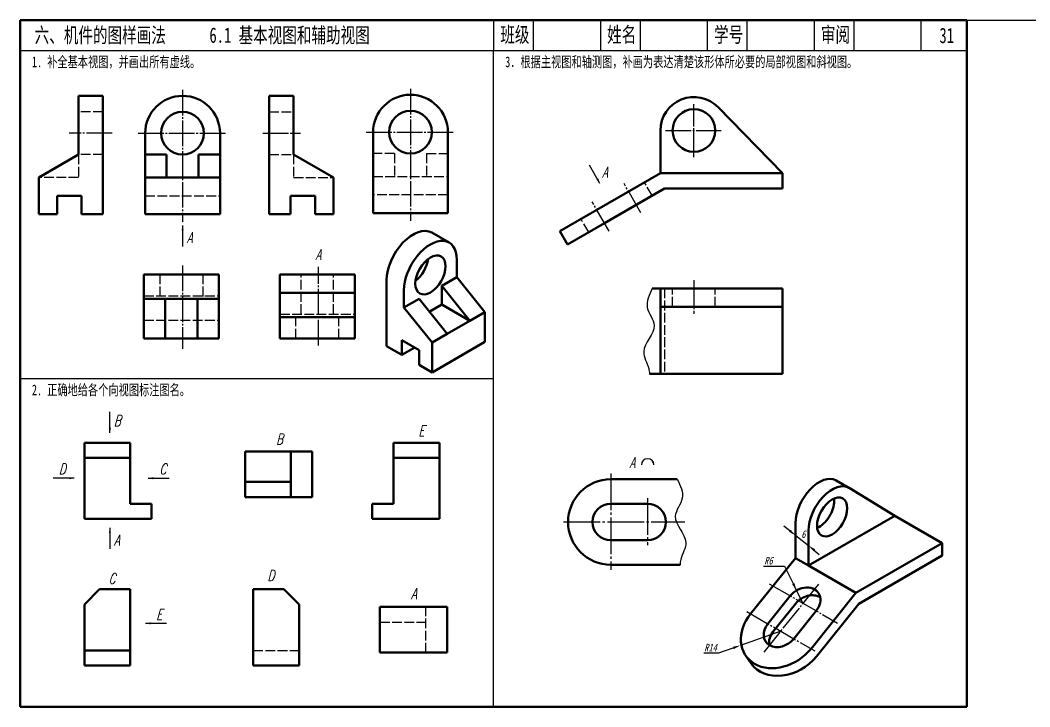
# Model space of a CAD drawing. Header units: millimetres. Extents: x -334 to 3025, y 133 to 867.
# Drawn here: x -333.5 to -2.9, y 356.2 to 581.2 of the extents above; entities that cross this region are included whole.
import ezdxf

# ---------------------------------------------------------------- set-up
doc = ezdxf.new("R2010")
doc.units = ezdxf.units.MM
doc.header["$LTSCALE"] = 0.8
doc.header["$PDMODE"] = 33
doc.header["$PDSIZE"] = 1.5
doc.linetypes.add('myCENTER', pattern=[18, 15, -1, 1, -1])
doc.linetypes.add('myHIDDEN', pattern=[5, 4, -1])
doc.layers.get('Defpoints').update_dxf_attribs({"lineweight": 20})
for name, color, linetype, lineweight in [('中心线', 7, 'myCENTER', 25), ('尺寸', 7, 'Continuous', 25), ('标注', 7, 'Continuous', 25), ('标题文字', 7, 'Continuous', 25), ('答案中心线', 1, 'myCENTER', 25), ('答案标注', 1, 'Continuous', 25), ('答案粗实线', 1, 'Continuous', 50), ('答案细实线', 1, 'Continuous', 25), ('答案虚线', 1, 'myHIDDEN', 25), ('粗实线', 7, 'Continuous', 50), ('细实线', 7, 'Continuous', 25), ('虚线', 7, 'myHIDDEN', 25)]:
    doc.layers.add(name, color=color, linetype=linetype, lineweight=lineweight)
doc.styles.add('字母标注-2.5号', font='txt.shx', dxfattribs={"width": 0.7, "oblique": 15, "height": 2.5})
doc.styles.add('尺寸文字1-2.5号', font='SimSun.ttf', dxfattribs={"width": 0.7, "oblique": 15, "height": 2.5})
doc.styles.add('标题汉字1-5号', font='SimSun.ttf', dxfattribs={"width": 0.7, "height": 5})
doc.styles.add('标题汉字2-3.5号', font='SimSun.ttf', dxfattribs={"width": 0.7, "height": 3.5})
doc.dimstyles.new('尺寸25', dxfattribs={"dimtxt": 2.5, "dimasz": 2.5, "dimexe": 2, "dimexo": 0, "dimgap": 0.5, "dimtad": 1, "dimdec": 0, "dimdsep": 46, "dimtxsty": '尺寸文字1-2.5号', "dimcen": 0, "dimadec": 0, "dimazin": 0, "dimtfac": 1, "dimtdec": 0, "dimtmove": 0, "dimatfit": 3, "dimfxl": 0, "dimarcsym": 0})

# ---------------------------------------------------------------- blocks, each defined once
blk = doc.blocks.new('*D1')
at = {"layer": 'Defpoints', "color": 0}
for p in [(-84.44, 380.99), (-97.65, 376.37)]:
    blk.add_point(p, dxfattribs=at)
at = {"layer": '尺寸', "color": 0, "lineweight": -2}
for p, q in [((-84.44, 380.99), (-97.65, 376.37)), ((-109.69, 373.89), (-104.73, 373.89)), ((-104.73, 373.89), (-100.01, 375.54))]:
    blk.add_line(p, q, dxfattribs=at)
at = {"layer": '尺寸', "color": 0}
blk.add_solid([(-100.15, 375.94), (-99.87, 375.15), (-97.65, 376.37)], dxfattribs=at)
at = {"layer": '尺寸', "color": 0, "insert": (-107.46, 375.64), "char_height": 2.5, "attachment_point": 5, "style": '尺寸文字1-2.5号'}
blk.add_mtext('R14', dxfattribs=at)

msp = doc.modelspace()

# ---------------------------------------------------------------- linework, layer by layer
msp.add_line((-178.54, 463.74), (-333.54, 463.74))
at = {"layer": '中心线', "ltscale": 0.7}
for p, q in [((-280.35, 558.45), (-280.35, 515.16)), ((-112.88, 536.33), (-112.88, 553.7)), ((-294.9, 544.21), (-266.15, 544.21)), ((-254.03, 544.21), (-241.75, 544.21)), ((-122.2, 545.08), (-104.02, 545.08)), ((-89.93, 374.16), (-72.03, 396.43))]:
    msp.add_line(p, q, dxfattribs=at)
at = {"layer": '中心线', "ltscale": 0.7, "extrusion": (0, 1, 0)}
for p, q in [((-130.27, 518.15), (-135.77, 527.68)), ((-140.67, 512.15), (-146.17, 521.68))]:
    msp.add_line(p, q, dxfattribs=at)
at = {"layer": '中心线', "ltscale": 0.7, "extrusion": (0, 0.816497, 0.57735)}
for p, q in [((-88.25, 396.58), (-65.92, 383.69)), ((-95.6, 387.44), (-73.27, 374.55))]:
    msp.add_line(p, q, dxfattribs=at)
at = {"layer": '尺寸'}
for p, q in [((-23.54, 581.24), (406.26, 581.24)), ((-81.49, 413.92), (-83.44, 415.49)), ((-79.54, 412.36), (-75.4, 409.12)), ((-73.82, 407.76), (-71.87, 406.19)), ((-90.12, 402.37), (-83.27, 402.37)), ((-83.27, 402.37), (-80.36, 396.61)), ((-77.09, 390.14), (-79.79, 395.49))]:
    msp.add_line(p, q, dxfattribs=at)
for points in [[(-81.23, 414.25), (-81.75, 413.6), (-79.54, 412.36)], [(-73.19, 407.87), (-73.71, 407.22), (-75.4, 409.12)], [(-79.99, 396.79), (-80.73, 396.42), (-79.23, 394.38)]]:
    msp.add_solid(points, dxfattribs=at)
at = {"layer": '标注'}
for p, q in [((-304.17, 446.01), (-304.17, 452.89)), ((-315.81, 431.15), (-322.69, 431.15)), ((-291.58, 431.15), (-284.7, 431.15)), ((-304.17, 414.86), (-304.17, 407.98)), ((-292.48, 383.6), (-285.6, 383.6))]:
    msp.add_line(p, q, dxfattribs=at)
for points in [[(-304.17, 446.01, 0, 0.7, 0), (-304.17, 447.67, 0.7, 0.7, 0)], [(-315.81, 431.15, 0, 0.7, 0), (-317.48, 431.15, 0.7, 0.7, 0)], [(-291.58, 431.15, 0, 0.7, 0), (-291.58, 431.15, 0.7, 0.7, 0)], [(-291.58, 431.15, 0, 0.7, 0), (-291.58, 431.15, 0.7, 0.7, 0), (-291.58, 431.15, 0.7, 0.7, 0)], [(-291.58, 431.15, 0, 0.7, 0), (-289.92, 431.15, 0.7, 0.7, 0)], [(-304.17, 414.86, 0, 0.7, 0), (-304.17, 414.86, 0.7, 0.7, 0)], [(-304.17, 414.86, 0, 0.7, 0), (-304.17, 414.86, 0.7, 0.7, 0), (-304.17, 414.86, 0.7, 0.7, 0)], [(-304.17, 414.86, 0, 0.7, 0), (-304.17, 413.19, 0.7, 0.7, 0)], [(-292.48, 383.6, 0, 0.7, 0), (-292.48, 383.6, 0.7, 0.7, 0)], [(-292.48, 383.6, 0, 0.7, 0), (-292.48, 383.6, 0.7, 0.7, 0), (-292.48, 383.6, 0.7, 0.7, 0)], [(-292.48, 383.6, 0, 0.7, 0), (-290.81, 383.6, 0.7, 0.7, 0)]]:
    msp.add_lwpolyline(points, format="xyseb", dxfattribs=at)
at = {"layer": '答案中心线', "ltscale": 0.7}
for p, q in [((-205.72, 558.78), (-205.72, 515.49)), ((-303.47, 544.21), (-317.47, 544.21)), ((-220.28, 544.54), (-191.53, 544.54)), ((-280.35, 500.82), (-280.35, 473.55)), ((-235.81, 474.69), (-235.81, 500.4)), ((-112.88, 496.04), (-112.88, 484.97))]:
    msp.add_line(p, q, dxfattribs=at)
at = {"layer": '答案中心线'}
for p, q in [((-140.1, 432.71), (-140.1, 401.15)), ((-128.1, 424.65), (-128.1, 409.21)), ((-155.64, 416.81), (-115.85, 416.81))]:
    msp.add_line(p, q, dxfattribs=at)
at = {"layer": '答案标注'}
for p, q in [((-143.69, 527.78), (-147.13, 533.74)), ((-280.35, 514), (-280.35, 507.12))]:
    msp.add_line(p, q, dxfattribs=at)
for points in [[(-143.69, 527.78, 0, 0.7, 0), (-144.52, 529.22, 0.7, 0.7, 0)], [(-280.35, 514, 0, 0.7, 0), (-280.35, 514, 0.7, 0.7, 0)], [(-280.35, 514, 0, 0.7, 0), (-280.35, 514, 0.7, 0.7, 0), (-280.35, 514, 0.7, 0.7, 0)], [(-280.35, 514, 0, 0.7, 0), (-280.35, 512.34, 0.7, 0.7, 0)]]:
    msp.add_lwpolyline(points, format="xyseb", dxfattribs=at)
at = {"layer": '答案粗实线', "extrusion": (0, 1, 0)}
for p, q in [((-314.47, 556.46), (-314.47, 544.21)), ((-306.47, 556.46), (-314.47, 556.46)), ((-306.47, 544.21), (-306.47, 556.46)), ((-314.47, 544.21), (-314.47, 537.21)), ((-306.47, 544.21), (-306.47, 517.71)), ((-217.97, 544.54), (-217.97, 518.04)), ((-193.47, 544.54), (-193.47, 518.04)), ((-327.47, 529.71), (-314.47, 537.21)), ((-327.47, 517.71), (-327.47, 529.71)), ((-321.47, 523.71), (-321.47, 517.71)), ((-313.47, 523.71), (-321.47, 523.71)), ((-313.47, 517.71), (-313.47, 523.71)), ((-321.47, 517.71), (-327.47, 517.71)), ((-306.47, 517.71), (-313.47, 517.71)), ((-193.47, 518.04), (-217.97, 518.04))]:
    msp.add_line(p, q, dxfattribs=at)
at = {"layer": '答案粗实线'}
for p, q in [((-293.02, 497.94), (-293.02, 489.94)), ((-268.52, 497.94), (-293.02, 497.94)), ((-268.52, 497.94), (-268.52, 489.94)), ((-248.48, 484.94), (-248.48, 497.94)), ((-241.48, 497.94), (-248.48, 497.94)), ((-230.98, 497.94), (-241.48, 497.94)), ((-223.98, 497.94), (-230.98, 497.94)), ((-223.98, 497.94), (-223.98, 484.94)), ((-126.53, 493.34), (-123.88, 493.34)), ((-105, 493.34), (-123.88, 493.34)), ((-123.88, 487.34), (-123.88, 493.34)), ((-83.88, 493.34), (-105, 493.34)), ((-83.88, 487.34), (-83.88, 493.34)), ((-293.02, 489.94), (-293.02, 476.94)), ((-293.02, 489.94), (-268.52, 489.94)), ((-286.02, 489.94), (-286.02, 476.94)), ((-275.52, 489.94), (-275.52, 476.94)), ((-268.52, 476.94), (-268.52, 489.94)), ((-248.48, 491.94), (-223.98, 491.94)), ((-105, 487.34), (-123.88, 487.34)), ((-123.88, 487.34), (-123.88, 465.34)), ((-83.88, 487.34), (-105, 487.34)), ((-83.88, 465.34), (-83.88, 487.34)), ((-248.48, 476.94), (-248.48, 484.94)), ((-248.48, 483.94), (-223.98, 483.94)), ((-223.98, 476.94), (-223.98, 484.94)), ((-286.02, 476.94), (-293.02, 476.94)), ((-275.52, 476.94), (-286.02, 476.94)), ((-268.52, 476.94), (-275.52, 476.94)), ((-223.98, 476.94), (-248.48, 476.94)), ((-123.88, 465.34), (-127.44, 465.34)), ((-123.88, 465.34), (-83.88, 465.34))]:
    msp.add_line(p, q, dxfattribs=at)
at = {"layer": '答案粗实线', "extrusion": (-4.66294e-14, 4.80707e-44, -1)}
for p, q in [((-118.35, 430.81), (-140.1, 430.81)), ((-140.1, 422.81), (-128.1, 422.81)), ((-128.1, 410.81), (-140.1, 410.81)), ((-117.44, 402.81), (-140.1, 402.81))]:
    msp.add_line(p, q, dxfattribs=at)
at = {"layer": '答案粗实线'}
msp.add_circle((-205.72, 544.54), 7, dxfattribs=at)
msp.add_arc((-205.72, 544.54), 12.25, 0, 180, dxfattribs=at)
at = {"layer": '答案粗实线', "extrusion": (-4.66294e-14, 0, -1)}
for centre, radius, start, end in [((140.1, 416.81), 14, 270, 90), ((140.1, 416.81), 6, 270, 90), ((128.1, 416.81), 6, 90, 270)]:
    msp.add_arc(centre, radius, start, end, dxfattribs=at)
at = {"layer": '答案细实线'}
msp.add_lwpolyline([(-126.02, 435.51, 0, 0.7, 0), (-126.35, 436.61, 0.7, 0.7, 0)], format="xyseb", dxfattribs=at)
msp.add_arc((-128.04, 435.51), 2.03, 0, 180, dxfattribs=at)
for points in [[(-126.53, 493.34), (-127.55, 491.24), (-129.57, 487.09), (-123.39, 480.3), (-131.38, 473.75), (-127.81, 468.41), (-127.48, 465.92), (-127.44, 465.34)], [(-118.35, 430.81), (-117.33, 428.72), (-115.31, 424.57), (-121.49, 417.77), (-113.5, 411.22), (-117.07, 405.89), (-117.4, 403.4), (-117.44, 402.81)]]:
    msp.add_open_spline(points, degree=3, knots=[0, 0, 0, 0, 6.445641, 12.753995, 22.022337, 27.783125, 29.54669, 29.54669, 29.54669, 29.54669], dxfattribs=at)
at = {"layer": '答案虚线', "extrusion": (0, 1, 0)}
for p, q in [((-306.47, 551.21), (-314.47, 551.21)), ((-314.47, 537.21), (-314.47, 529.71)), ((-306.47, 537.21), (-314.47, 537.21)), ((-210.97, 537.54), (-217.97, 537.54)), ((-210.97, 537.54), (-210.97, 530.04)), ((-200.47, 537.54), (-200.47, 530.04)), ((-200.47, 537.54), (-193.47, 537.54)), ((-314.47, 529.71), (-327.47, 529.71)), ((-217.97, 530.04), (-193.47, 530.04)), ((-193.47, 524.04), (-217.97, 524.04))]:
    msp.add_line(p, q, dxfattribs=at)
at = {"layer": '答案虚线'}
for p, q in [((-287.77, 497.94), (-287.77, 489.94)), ((-273.77, 497.94), (-273.77, 489.94)), ((-241.48, 484.94), (-241.48, 497.94)), ((-230.98, 484.94), (-230.98, 497.94)), ((-122.54, 493.34), (-122.54, 465.34)), ((-119.88, 487.34), (-119.88, 493.34)), ((-105.88, 487.34), (-105.88, 493.34)), ((-293.02, 490.94), (-268.52, 490.94)), ((-293.02, 482.94), (-268.52, 482.94)), ((-248.48, 484.94), (-223.98, 484.94)), ((-243.23, 476.94), (-243.23, 484.94)), ((-229.23, 476.94), (-229.23, 484.94))]:
    msp.add_line(p, q, dxfattribs=at)
at = {"layer": '粗实线'}
for p, q in [((-333.54, 581.24), (-333.54, 356.24)), ((-23.54, 581.24), (-333.54, 581.24)), ((-23.54, 356.24), (-23.54, 581.24)), ((-259.89, 439.96), (-244.89, 439.96)), ((-259.89, 439.96), (-259.89, 429.96)), ((-244.89, 439.96), (-237.89, 439.96)), ((-244.89, 439.96), (-244.89, 429.96)), ((-237.89, 439.96), (-237.89, 424.96)), ((-259.89, 424.96), (-259.89, 429.96)), ((-259.89, 429.96), (-244.89, 429.96)), ((-244.89, 429.96), (-244.89, 424.96)), ((-244.89, 424.96), (-259.89, 424.96)), ((-244.89, 424.96), (-237.89, 424.96)), ((-200.71, 388.99), (-215.71, 388.99)), ((-215.71, 388.99), (-215.71, 383.99)), ((-200.71, 388.99), (-193.71, 388.99)), ((-193.71, 373.99), (-193.71, 388.99)), ((-215.71, 373.99), (-215.71, 383.99)), ((-215.71, 373.99), (-200.71, 373.99)), ((-200.71, 373.99), (-193.71, 373.99)), ((-333.54, 356.24), (-23.54, 356.24))]:
    msp.add_line(p, q, dxfattribs=at)
at = {"layer": '粗实线', "extrusion": (0, 1, 0)}
for p, q in [((-251.98, 556.46), (-251.98, 544.21)), ((-251.98, 556.46), (-243.98, 556.46)), ((-243.98, 544.21), (-243.98, 556.46)), ((-83.88, 531.08), (-105, 552.76)), ((-292.6, 537.21), (-292.6, 544.21)), ((-268.1, 544.21), (-268.1, 537.21)), ((-251.98, 544.21), (-251.98, 517.71)), ((-243.98, 537.21), (-243.98, 544.21)), ((-123.88, 545.08), (-123.88, 531.08)), ((-292.6, 537.21), (-292.6, 529.71)), ((-285.6, 537.21), (-292.6, 537.21)), ((-285.6, 537.21), (-285.6, 529.71)), ((-275.1, 537.21), (-268.1, 537.21)), ((-275.1, 537.21), (-275.1, 529.71)), ((-268.1, 529.71), (-268.1, 537.21)), ((-243.98, 537.21), (-230.98, 529.71)), ((-292.6, 529.71), (-292.6, 517.71)), ((-285.6, 529.71), (-292.6, 529.71)), ((-275.1, 529.71), (-285.6, 529.71)), ((-268.1, 529.71), (-275.1, 529.71)), ((-268.1, 517.71), (-268.1, 529.71)), ((-230.98, 529.71), (-230.98, 517.71)), ((-123.88, 531.08), (-144.67, 519.08)), ((-123.88, 531.08), (-83.88, 531.08)), ((-83.88, 531.08), (-83.88, 526.08)), ((-122.54, 526.08), (-142.17, 514.75)), ((-122.54, 526.08), (-83.88, 526.08)), ((-236.98, 523.71), (-244.98, 523.71)), ((-244.98, 523.71), (-244.98, 517.71)), ((-236.98, 517.71), (-236.98, 523.71)), ((-292.6, 517.71), (-268.1, 517.71)), ((-251.98, 517.71), (-244.98, 517.71)), ((-236.98, 517.71), (-230.98, 517.71)), ((-144.67, 519.08), (-156.79, 512.08)), ((-154.29, 507.75), (-142.17, 514.75)), ((-154.29, 507.75), (-156.79, 512.08)), ((-312.53, 437.79), (-312.53, 442.79)), ((-312.53, 442.79), (-297.53, 442.79)), ((-297.53, 442.79), (-297.53, 437.79)), ((-196.23, 442.79), (-211.23, 442.79)), ((-211.23, 442.79), (-211.23, 437.79)), ((-196.23, 437.79), (-196.23, 442.79)), ((-312.53, 417.79), (-312.53, 437.79)), ((-297.53, 437.79), (-312.53, 437.79)), ((-297.53, 437.79), (-297.53, 422.79)), ((-211.23, 437.79), (-211.23, 422.79)), ((-211.23, 437.79), (-196.23, 437.79)), ((-196.23, 417.79), (-196.23, 437.79)), ((-297.53, 422.79), (-290.53, 422.79)), ((-290.53, 422.79), (-290.53, 417.79)), ((-218.23, 422.79), (-218.23, 417.79)), ((-211.23, 422.79), (-218.23, 422.79)), ((-290.53, 417.79), (-312.53, 417.79)), ((-218.23, 417.79), (-196.23, 417.79)), ((-312.53, 389.75), (-307.53, 394.75)), ((-297.53, 394.75), (-307.53, 394.75)), ((-297.53, 394.75), (-297.53, 369.75)), ((-257.22, 394.75), (-257.22, 369.75)), ((-257.22, 394.75), (-247.22, 394.75)), ((-242.22, 389.75), (-247.22, 394.75)), ((-312.53, 369.75), (-312.53, 389.75)), ((-242.22, 369.75), (-242.22, 389.75)), ((-297.53, 374.75), (-312.53, 374.75)), ((-297.53, 369.75), (-312.53, 369.75)), ((-257.22, 369.75), (-242.22, 369.75))]:
    msp.add_line(p, q, dxfattribs=at)
at = {"layer": '粗实线', "extrusion": (-5.55112e-17, 0.816497, 0.57735)}
for p, q in [((-198.73, 511.63), (-193.08, 508.37)), ((-190.54, 502.76), (-190.54, 497.04)), ((-213.52, 496.02), (-213.52, 474.39)), ((-195.49, 494.19), (-190.54, 497.04)), ((-181.35, 485.61), (-190.54, 497.04)), ((-207.86, 487.04), (-207.86, 492.76)), ((-195.49, 494.19), (-195.49, 488.06)), ((-195.49, 494.19), (-186.3, 482.76)), ((-202.91, 489.9), (-207.86, 487.04)), ((-202.91, 489.9), (-193.72, 478.47)), ((-207.86, 487.04), (-198.67, 475.61)), ((-195.49, 488.06), (-199.55, 485.72)), ((-195.49, 488.06), (-186.3, 482.76)), ((-186.3, 482.76), (-193.72, 478.47)), ((-181.35, 485.61), (-186.3, 482.76)), ((-181.35, 475.82), (-181.35, 485.61)), ((-202.91, 473.16), (-208.57, 476.43)), ((-208.57, 476.43), (-208.57, 471.53)), ((-193.72, 478.47), (-198.67, 475.61)), ((-213.52, 474.39), (-208.57, 471.53)), ((-208.57, 471.53), (-204.33, 473.98)), ((-202.91, 468.26), (-202.91, 473.16)), ((-198.67, 465.81), (-181.35, 475.82)), ((-198.67, 475.61), (-198.67, 465.81)), ((-202.91, 468.26), (-198.67, 465.81))]:
    msp.add_line(p, q, dxfattribs=at)
at = {"layer": '粗实线', "extrusion": (0, 0.816497, 0.57735)}
for p, q in [((-62.12, 427.99), (-66.36, 430.44)), ((-47.11, 418.87), (-62.05, 427.95)), ((-75.4, 402.54), (-47.11, 418.87)), ((-31.55, 409.89), (-47.11, 418.87)), ((-79.64, 416.42), (-79.64, 404.99)), ((-75.4, 413.97), (-75.4, 402.54)), ((-59.84, 393.56), (-31.55, 409.89)), ((-31.55, 409.89), (-31.55, 405.81)), ((-94.33, 386.71), (-79.64, 404.99)), ((-79.64, 404.99), (-75.4, 402.54)), ((-58.89, 390.03), (-31.55, 405.81)), ((-75.4, 402.54), (-59.84, 393.56)), ((-59.84, 393.56), (-74.54, 375.28)), ((-81.33, 392.58), (-88.68, 383.44)), ((-86.91, 380.93), (-79.56, 390.07)), ((-80.19, 378.54), (-72.84, 387.69)), ((-58.89, 390.03), (-72.77, 372.76)), ((-94.12, 370.43), (-95.89, 372.94))]:
    msp.add_line(p, q, dxfattribs=at)
at = {"layer": '粗实线'}
for centre in [(-280.35, 544.21), (-112.88, 545.08)]:
    msp.add_circle(centre, 7, dxfattribs=at)
for centre, radius, start in [((-280.35, 544.21), 12.25, 0), ((-112.88, 545.08), 11, 44.257)]:
    msp.add_arc(centre, radius, start, 180, dxfattribs=at)
for centre, major_axis, ratio, start_param, end_param in [((-204.86, 501.02), (6.12, 10.61), 0.57735, 0, 2.356194), ((-199.2, 497.76), (6.12, 10.61), 0.57735, 5.497787, 8.63938), ((-204.86, 501.02), (3.5, 6.06), 0.57735, 4.082549, 5.342229), ((-71.86, 420.91), (5.5, 9.53), 0.57735, 0, 2.356194), ((-67.62, 418.46), (5.5, 9.53), 0.57735, 6.270217, 8.63938), ((-71.86, 420.91), (3.5, 6.06), 0.57735, 3.79273, 5.497787), ((-71.86, 420.91), (3.5, 6.06), 0.57735, 5.497787, 5.632048), ((-77.09, 390.14), (4.91, 3.45), 0.788675, 5.063268, 8.204861), ((-75.32, 387.62), (4.91, 3.45), 0.788675, 0.330813, 1.921676), ((-84.44, 380.99), (11.45, 8.05), 0.788675, 1.921676, 5.063268), ((-84.44, 380.99), (4.91, 3.45), 0.788675, 1.921676, 5.063268), ((-82.67, 378.48), (4.91, 3.45), 0.788675, 1.921676, 2.81078), ((-82.67, 378.48), (11.45, 8.05), 0.788675, 3.141593, 5.063268)]:
    msp.add_ellipse(centre, major_axis=major_axis, ratio=ratio, start_param=start_param, end_param=end_param, dxfattribs=at)
for centre in [(-199.2, 497.76), (-67.62, 418.46)]:
    msp.add_ellipse(centre, major_axis=(3.5, 6.06), ratio=0.57735, dxfattribs=at)
at = {"layer": '细实线'}
for p, q in [((-178.54, 581.24), (-178.54, 571.24)), ((-165.54, 581.24), (-165.54, 571.24)), ((-143.54, 581.24), (-143.54, 571.24)), ((-130.54, 581.24), (-130.54, 571.24)), ((-108.54, 581.24), (-108.54, 571.24)), ((-95.54, 581.24), (-95.54, 571.24)), ((-73.54, 581.24), (-73.54, 571.24)), ((-60.54, 581.24), (-60.54, 571.24)), ((-38.54, 581.24), (-38.54, 571.24)), ((-23.54, 571.24), (-333.54, 571.24)), ((-178.54, 356.24), (-178.54, 571.24))]:
    msp.add_line(p, q, dxfattribs=at)
at = {"layer": '虚线', "extrusion": (0, 1, 0)}
for p, q in [((-251.98, 551.21), (-243.98, 551.21)), ((-251.98, 537.21), (-243.98, 537.21)), ((-243.98, 537.21), (-243.98, 529.71)), ((-243.98, 529.71), (-230.98, 529.71)), ((-126.58, 523.75), (-129.08, 528.08)), ((-292.6, 523.71), (-268.1, 523.71)), ((-147.36, 511.75), (-149.86, 516.08)), ((-257.22, 374.75), (-242.22, 374.75))]:
    msp.add_line(p, q, dxfattribs=at)
at = {"layer": '虚线'}
for p, q in [((-200.71, 373.99), (-200.71, 388.99)), ((-215.71, 383.99), (-200.71, 383.99))]:
    msp.add_line(p, q, dxfattribs=at)

# ---------------------------------------------------------------- texts
at = {"layer": '尺寸', "style": '尺寸文字1-2.5号', "oblique": 15, "width": 0.7}
msp.add_text('6', height=2.5, dxfattribs=at).set_placement((-77.73, 411.57))
at = {"layer": '尺寸', "insert": (-88.47, 404.12), "char_height": 2.5, "attachment_point": 5, "style": '尺寸文字1-2.5号'}
msp.add_mtext('R6', dxfattribs=at)
at = {"layer": '标注', "style": '字母标注-2.5号', "oblique": 15, "width": 0.7}
for s, p in [('B', (-302.83, 448.26)), ('D', (-320.85, 432.44)), ('C', (-287.92, 432.44)), ('A', (-302.83, 409.11)), ('E', (-288.95, 384.76))]:
    msp.add_text(s, height=3.5, dxfattribs=at).set_placement(p)
at = {"layer": '标题文字', "width": 0.7}
for s, height, style, p in [('六、机件的图样画法      6.1 基本视图和辅助视图', 5, '标题汉字1-5号', (-328.81, 573.84)), ('班级', 5, '标题汉字1-5号', (-176.31, 574.01)), ('姓名', 5, '标题汉字1-5号', (-141.31, 574.01)), ('学号', 5, '标题汉字1-5号', (-106.31, 574.01)), ('审阅', 5, '标题汉字1-5号', (-71.31, 574.01)), ('31', 5, '标题汉字1-5号', (-32.48, 573.74)), ('1. 补全基本视图，并画出所有虚线。', 3.5, '标题汉字2-3.5号', (-329.7, 565.84)), ('3．根据主视图和轴测图，补画为表达清楚该形体所必要的局部视图和斜视图。', 3.5, '标题汉字2-3.5号', (-174.7, 565.84)), ('2. 正确地给各个向视图标注图名。', 3.5, '标题汉字2-3.5号', (-329.7, 458.34))]:
    msp.add_text(s, height=height, dxfattribs=dict(at, style=style)).set_placement(p)
at = {"layer": '答案标注', "style": '字母标注-2.5号', "oblique": 15, "width": 0.7}
for s, p in [('A', (-142.99, 529.71)), ('A', (-279.01, 508.25)), ('A', (-236.83, 502.76)), ('E', (-203.1, 444.98)), ('B', (-249.74, 442.2)), ('A', (-134.04, 434.59)), ('D', (-252.54, 397.48)), ('C', (-304.57, 396.54)), ('A', (-205.56, 391.57))]:
    msp.add_text(s, height=3.5, dxfattribs=at).set_placement(p)

# ---------------------------------------------------------------- dimensions: what is measured, and where the dimension line sits
at = {"layer": '尺寸'}
dim = msp.add_radius_dim(center=(-84.44, 380.99), mpoint=(-97.65, 376.37), dimstyle='尺寸25', override={"dimtoh": 1}, dxfattribs=at)
dim.commit()
dim.dimension.update_dxf_attribs({"geometry": '*D1', "text_midpoint": (-107.46, 375.64)})

doc.saveas('drawing.dxf')
